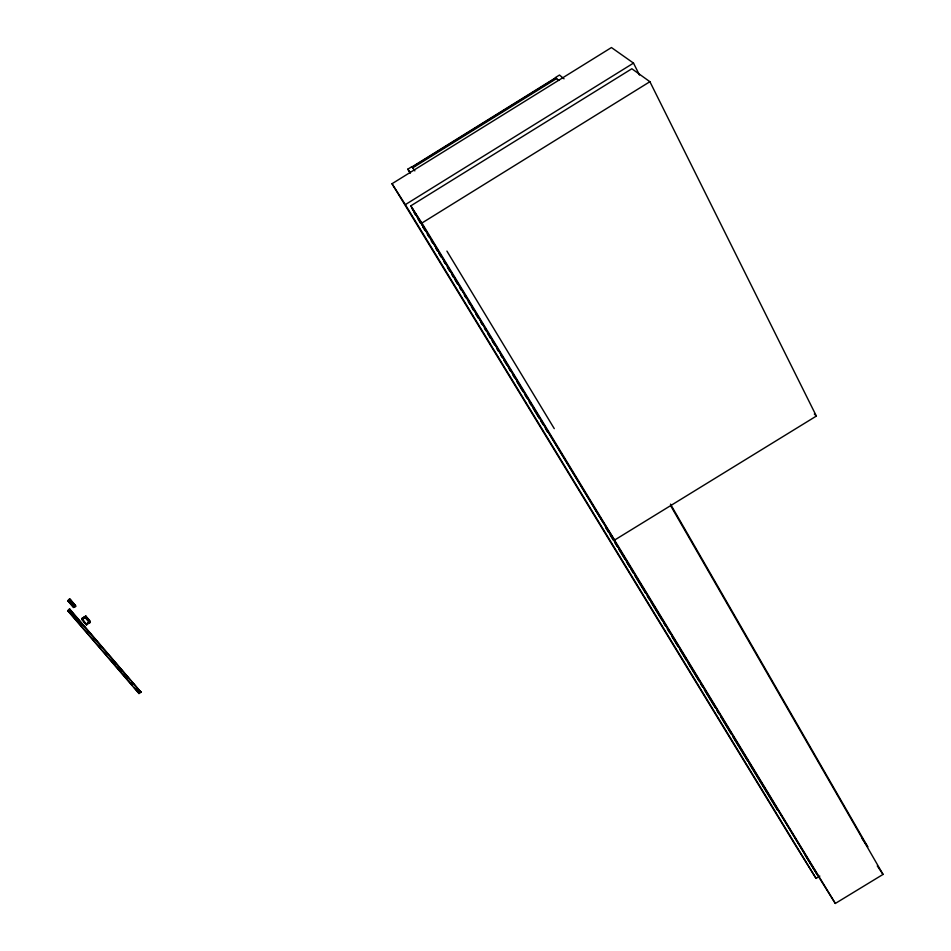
<?xml version="1.0" encoding="UTF-8"?>
<svg xmlns="http://www.w3.org/2000/svg" width="951" height="951" viewBox="0 0 951 951"><rect width="100%" height="100%" fill="white"/><g stroke="black" fill="none" stroke-linecap="round" stroke-linejoin="round"><path stroke-width="1.43" d="M410.095 172.927L407.836 169.159L411.89 166.651L414.838 170.883M412.056 166.889L555.657 77.756M412.259 167.186L555.955 78.006M412.722 167.851L556.597 78.553M819.833 876.085L816.053 878.391L794.026 843.002L392.014 183.733L611.445 47.55L633.497 63.099L639.476 75.058M392.014 183.733L405.34 204.631L633.497 63.099M605.3 526.153L817.48 874.908L410.784 205.856L631.844 68.757L649.902 81.703L816.362 416.062L614.548 540.097L594.494 508.393M410.784 205.856L421.899 223.045L649.902 81.703M75.272 606.167L69.673 598.952L68.413 599.724L74.012 606.94C78.66 607.606 71.931 601.84 70.101 599.38L75.688 605.906M73.596 607.558L67.996 601.032L68.413 600.426M67.996 601.032L70.101 599.38M68.389 610.423L67.973 611.029L138.977 693.529L141.01 692.28L69.637 608.937L68.377 609.722L78.933 622.679M102.233 647.56L69.649 609.639L141.01 692.28M67.973 611.029L70.065 609.734M87.468 623.119L86.149 624.712L81.643 618.554L85.804 615.975L90.274 621.205L90.309 622.132L88.942 622.204M85.531 616.914L84.496 617.556L85.519 616.331L90 622.144L88.193 619.47M81.667 619.481L82.297 619.327M89.691 622.762L85.221 617.532L85.804 615.975M85.435 617.52L89.893 622.394L86.577 624.807L82.095 619.577L85.435 617.401M87.682 622.988L88.728 622.334L87.706 623.571M138.656 689.939L140.974 691.912M805.295 855.424L835.323 903.45L883.039 874.409L670.621 505.635M564.026 78.814L559.485 75.034L555.42 77.554L558.796 80.407M814.306 414.018L816.362 416.062M78.921 621.978L80.835 624.213M113.454 662.811L115.38 665.046M119.208 669.504L121.134 671.739M124.961 676.197L126.887 678.42M130.715 682.877L132.641 685.112M135.517 688.453L138.394 691.805M67.961 610.685L132.237 685.362M134.15 687.597L137.99 692.055M81.643 618.554L86.779 624.557M104.146 649.783L107.986 654.252M109.9 656.475L113.728 660.945M115.653 663.168L119.481 667.626M121.395 669.861L125.235 674.318M127.149 676.553L130.025 679.894M132.902 683.246L135.779 686.586M85.84 616.902L90.309 622.132M85.21 617.294L89.905 622.75M70.112 599.724L75.7 606.251M67.996 600.687L73.584 607.202M407.836 169.159L410.345 172.82M862.117 838.556L867.799 846.877L670.479 504.137M877.274 865.921L883.039 874.409M425.703 230.748L412.211 208.709M405.34 204.631L816.053 878.391M421.899 223.045L835.323 903.45M412.294 208.697L603.754 523.609M414.256 212.858L415.789 215.39M418.107 219.206L420.425 223.009M422.743 226.814L425.049 230.618M427.368 234.421L428.913 236.965M431.219 240.769L432.764 243.301M435.855 248.377L437.401 250.921M438.946 253.453L441.252 257.257M443.57 261.073L445.116 263.605M447.422 267.409L449.74 271.213M452.058 275.017L453.603 277.561M455.149 280.093L457.455 283.909M459.773 287.713L461.318 290.245M464.397 295.321L465.942 297.853M468.261 301.669L469.806 304.201M471.339 306.745L473.657 310.549M475.975 314.353L478.294 318.157M480.6 321.961L482.145 324.505M484.463 328.309L486.009 330.841M487.542 333.385L490.633 338.461M492.178 340.993L494.496 344.797M496.802 348.601L498.348 351.145M500.666 354.949L502.211 357.493M503.745 360.025L506.835 365.101M508.381 367.633L510.699 371.437M513.005 375.253L514.55 377.785M516.869 381.589L523.038 391.741M524.583 394.273L526.902 398.089M529.208 401.893L531.526 405.697M533.071 408.229L539.241 418.381M540.786 420.924L543.104 424.728M545.41 428.532L547.728 432.336M605.597 527.484L608.676 532.56M610.221 535.104L613.312 540.18M614.857 542.712L617.163 546.516M618.709 549.06L624.878 559.212M626.424 561.744L629.514 566.82M631.06 569.352L633.366 573.168M634.911 575.7L645.717 593.46M647.262 596.004L649.569 599.808M651.114 602.34L661.92 620.1M663.465 622.643L665.771 626.447M667.317 628.98L669.635 632.795M671.953 636.599L678.122 646.739M679.668 649.283L686.61 660.695M688.155 663.239L698.949 680.999M700.495 683.531L702.813 687.347M704.358 689.879L715.152 707.639M716.697 710.183L719.015 713.987M720.561 716.519L731.355 734.279M732.9 736.823L747.557 760.931M749.103 763.463L777.645 810.407M446.911 251.088L554.267 428.639M140.57 692.162L140.51 691.436L139.298 692.185L138.977 693.529M86.577 624.807L81.964 619.125L82.987 617.9L82.095 619.577M73.988 606.251L74.012 606.94M69.673 598.952L69.685 599.641M69.637 608.937L69.649 609.639M84.247 617.116L83.224 618.34L84.247 617.116"/></g></svg>
